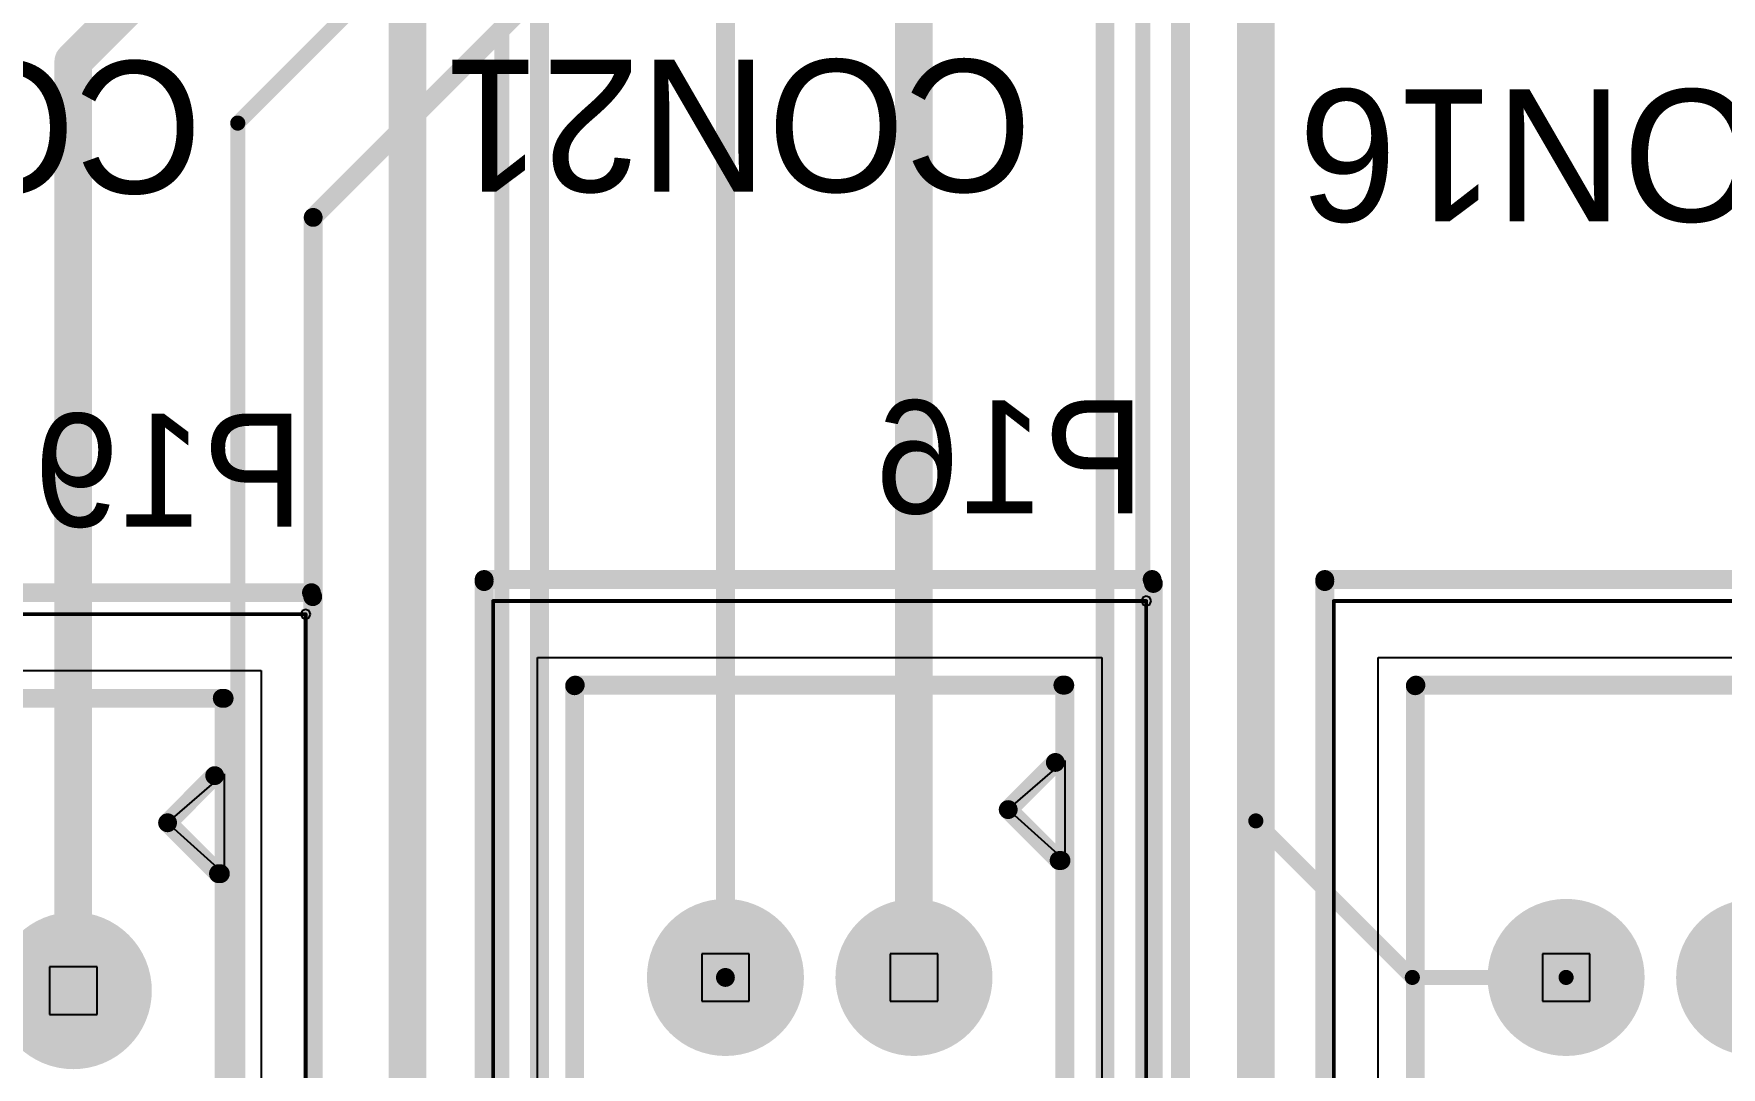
# Model space of a CAD drawing. Extents: x 11.67 to 17.2, y 3.98 to 12.28.
# Drawn here: x 13.348 to 14.243, y 5.38 to 5.928 of the extents above; entities that cross this region are included whole.
import ezdxf

# ---------------------------------------------------------------- set-up
doc = ezdxf.new("R2010")
doc.units = 0
doc.layers.get('0').update_dxf_attribs({"linetype": 'CONTINUOUS'})
for name, color, linetype in [('BOTTOMLAYER', 5, 'CONTINUOUS'), ('BOTTOMOVERLAY', 54, 'CONTINUOUS'), ('BOTTOMSOLDER', 6, 'CONTINUOUS'), ('INTERNALPLANE1', 76, 'CONTINUOUS'), ('MECHANICAL15', 56, 'CONTINUOUS'), ('MECHANICAL2', 216, 'CONTINUOUS'), ('MECHANICAL6', 56, 'CONTINUOUS'), ('MECHANICAL8', 56, 'CONTINUOUS'), ('MECHANICAL9', 56, 'CONTINUOUS'), ('MIDLAYER1', 16, 'CONTINUOUS'), ('MULTILAYER', 9, 'CONTINUOUS'), ('TOPLAYER', 1, 'CONTINUOUS'), ('TOPSOLDER', 216, 'CONTINUOUS')]:
    doc.layers.add(name, color=color, linetype=linetype)

# ---------------------------------------------------------------- blocks, each defined once
blk = doc.blocks.new('IDC_TH_16P_P2_54_C3406_B_4')
at = {"layer": 'BOTTOMLAYER', "const_width": 0.03}
blk.add_lwpolyline([(-0.365, 0.05, 1), (-0.335, 0.05, 1)], format="xyb", close=True, dxfattribs=at)
at = {"layer": 'BOTTOMOVERLAY', "const_width": 0.01}
for points in [[(-0.561, -0.178), (-0.561, 0.17633)], [(0.56299, 0.177), (-0.5589, 0.177)], [(-0.103, 0.13), (-0.505, 0.13)], [(-0.505, -0.12966), (-0.505, 0.129)], [(-0.439, 0.1), (-0.464, 0.125)], [(-0.439, 0.1), (-0.412, 0.127)], [(-0.412, 0.127), (-0.412, 0.128)]]:
    blk.add_lwpolyline(points, dxfattribs=at)
at = {"layer": 'BOTTOMOVERLAY', "const_width": 0.005}
for points in [[(-0.5635, 0.17633, 1), (-0.5585, 0.17633, 1)], [(-0.5614, 0.177, 1), (-0.5564, 0.177, 1)], [(-0.5075, 0.13, 1), (-0.5025, 0.13, 1)], [(-0.5075, 0.129, 1), (-0.5025, 0.129, 1)], [(-0.4665, 0.125, 1), (-0.4615, 0.125, 1)], [(-0.4145, 0.128, 1), (-0.4095, 0.128, 1)], [(-0.4145, 0.127, 1), (-0.4095, 0.127, 1)], [(-0.4145, 0.127, 1), (-0.4095, 0.127, 1)], [(-0.4415, 0.1, 1), (-0.4365, 0.1, 1)], [(-0.4415, 0.1, 1), (-0.4365, 0.1, 1)]]:
    blk.add_lwpolyline(points, format="xyb", close=True, dxfattribs=at)
at = {"layer": 'BOTTOMSOLDER', "const_width": 0.034}
blk.add_lwpolyline([(-0.367, 0.05, 1), (-0.333, 0.05, 1)], format="xyb", close=True, dxfattribs=at)
at = {"layer": 'INTERNALPLANE1', "const_width": 0.04165}
blk.add_lwpolyline([(-0.37083, 0.05, 1), (-0.32917, 0.05, 1)], format="xyb", close=True, dxfattribs=at)
at = {"layer": 'MECHANICAL2'}
for p, q in [((-0.07874, 0.17323), (-0.54961, 0.17323)), ((-0.54961, 0.17323), (-0.54961, -0.17323)), ((-0.51968, -0.14961), (-0.51968, 0.14961)), ((-0.51968, 0.14961), (-0.07874, 0.14961)), ((-0.439, 0.1), (-0.465, 0.13)), ((-0.465, 0.13), (-0.412, 0.13)), ((-0.412, 0.13), (-0.439, 0.1))]:
    blk.add_line(p, q, dxfattribs=at)
at = {"layer": 'MECHANICAL6', "const_width": 0.002}
for points in [[(0.54961, 0.17323), (-0.54961, 0.17323)], [(-0.54961, -0.17323), (-0.54961, 0.17323)]]:
    blk.add_lwpolyline(points, dxfattribs=at)
at = {"layer": 'MECHANICAL6', "const_width": 0.001}
blk.add_lwpolyline([(-0.55011, 0.17323, 1), (-0.54911, 0.17323, 1)], format="xyb", close=True, dxfattribs=at)
blk.add_lwpolyline([(-0.55011, 0.17323, 1), (-0.54911, 0.17323, 1)], format="xyb", close=True, dxfattribs=at)
at = {"layer": 'MECHANICAL8'}
for p, q in [((-0.55142, 0.17504), (-0.55217, 0.17323)), ((-0.55217, 0.17323), (-0.55217, 0.17323)), ((-0.55217, 0.17323), (-0.55142, 0.17142)), ((-0.54961, 0.17579), (-0.55142, 0.17504)), ((-0.55142, 0.17142), (-0.54961, 0.17067)), ((-0.5478, 0.17504), (-0.54961, 0.17579)), ((-0.54961, 0.17067), (-0.5478, 0.17142)), ((-0.54705, 0.17323), (-0.5478, 0.17504)), ((-0.5478, 0.17142), (-0.54705, 0.17323)), ((-0.54705, 0.17323), (-0.54705, 0.17323))]:
    blk.add_line(p, q, dxfattribs=at)
at = {"layer": 'MECHANICAL9'}
for p, q in [((-0.3626, 0.0626), (-0.3626, 0.0374)), ((-0.3374, 0.0626), (-0.3626, 0.0626)), ((-0.3374, 0.0374), (-0.3374, 0.0626)), ((-0.3626, 0.0374), (-0.3374, 0.0374))]:
    blk.add_line(p, q, dxfattribs=at)
at = {"layer": 'MIDLAYER1', "const_width": 0.03}
blk.add_lwpolyline([(-0.365, 0.05, 1), (-0.335, 0.05, 1)], format="xyb", close=True, dxfattribs=at)
at = {"layer": 'MULTILAYER', "const_width": 0.03}
blk.add_lwpolyline([(-0.365, 0.05, 1), (-0.335, 0.05, 1)], format="xyb", close=True, dxfattribs=at)
at = {"layer": 'TOPLAYER', "const_width": 0.03}
blk.add_lwpolyline([(-0.365, 0.05, 1), (-0.335, 0.05, 1)], format="xyb", close=True, dxfattribs=at)
at = {"layer": 'TOPSOLDER', "const_width": 0.034}
blk.add_lwpolyline([(-0.367, 0.05, 1), (-0.333, 0.05, 1)], format="xyb", close=True, dxfattribs=at)
blk = doc.blocks.new('IDC_TH_16P_P2_54_C3406_B10')
at = {"layer": 'BOTTOMLAYER', "const_width": 0.03}
for points in [[(-0.365, 0.05, 1), (-0.335, 0.05, 1)], [(-0.365, -0.05, 1), (-0.335, -0.05, 1)]]:
    blk.add_lwpolyline(points, format="xyb", close=True, dxfattribs=at)
at = {"layer": 'BOTTOMOVERLAY', "const_width": 0.01}
for points in [[(-0.561, -0.178), (-0.561, 0.17633)], [(-0.505, -0.12966), (-0.505, 0.129)], [(0.50709, -0.13), (-0.50466, -0.13)], [(0.5622, -0.178), (-0.5599, -0.178)]]:
    blk.add_lwpolyline(points, dxfattribs=at)
at = {"layer": 'BOTTOMOVERLAY', "const_width": 0.005}
for points in [[(-0.5075, -0.12966, 1), (-0.5025, -0.12966, 1)], [(-0.50716, -0.13, 1), (-0.50216, -0.13, 1)], [(-0.5635, -0.178, 1), (-0.5585, -0.178, 1)], [(-0.5624, -0.178, 1), (-0.5574, -0.178, 1)]]:
    blk.add_lwpolyline(points, format="xyb", close=True, dxfattribs=at)
at = {"layer": 'BOTTOMSOLDER', "const_width": 0.034}
for points in [[(-0.367, 0.05, 1), (-0.333, 0.05, 1)], [(-0.367, -0.05, 1), (-0.333, -0.05, 1)]]:
    blk.add_lwpolyline(points, format="xyb", close=True, dxfattribs=at)
at = {"layer": 'INTERNALPLANE1', "const_width": 0.04165}
for points in [[(-0.37083, 0.05, 1), (-0.32917, 0.05, 1)], [(-0.37083, -0.05, 1), (-0.32917, -0.05, 1)]]:
    blk.add_lwpolyline(points, format="xyb", close=True, dxfattribs=at)
at = {"layer": 'MECHANICAL2'}
for p, q in [((-0.54961, 0.17323), (-0.54961, -0.17323)), ((-0.51968, -0.14961), (-0.51968, 0.14961)), ((0.51968, -0.14961), (-0.51968, -0.14961)), ((-0.54961, -0.17323), (0.54961, -0.17323))]:
    blk.add_line(p, q, dxfattribs=at)
at = {"layer": 'MECHANICAL6', "const_width": 0.002}
for points in [[(-0.54961, -0.17323), (-0.54961, 0.17323)], [(0.54961, -0.17323), (-0.54961, -0.17323)]]:
    blk.add_lwpolyline(points, dxfattribs=at)
at = {"layer": 'MECHANICAL6', "const_width": 0.001}
blk.add_lwpolyline([(-0.55011, -0.17323, 1), (-0.54911, -0.17323, 1)], format="xyb", close=True, dxfattribs=at)
blk.add_lwpolyline([(-0.55011, -0.17323, 1), (-0.54911, -0.17323, 1)], format="xyb", close=True, dxfattribs=at)
at = {"layer": 'MECHANICAL9'}
for p, q in [((-0.3626, -0.0374), (-0.3626, -0.0626)), ((-0.3374, -0.0374), (-0.3626, -0.0374)), ((-0.3374, -0.0626), (-0.3374, -0.0374)), ((-0.3626, -0.0626), (-0.3374, -0.0626))]:
    blk.add_line(p, q, dxfattribs=at)
at = {"layer": 'MIDLAYER1', "const_width": 0.03}
for points in [[(-0.365, 0.05, 1), (-0.335, 0.05, 1)], [(-0.365, -0.05, 1), (-0.335, -0.05, 1)]]:
    blk.add_lwpolyline(points, format="xyb", close=True, dxfattribs=at)
at = {"layer": 'MULTILAYER', "const_width": 0.03}
for points in [[(-0.365, 0.05, 1), (-0.335, 0.05, 1)], [(-0.365, -0.05, 1), (-0.335, -0.05, 1)]]:
    blk.add_lwpolyline(points, format="xyb", close=True, dxfattribs=at)
at = {"layer": 'TOPLAYER', "const_width": 0.03}
for points in [[(-0.365, 0.05, 1), (-0.335, 0.05, 1)], [(-0.365, -0.05, 1), (-0.335, -0.05, 1)]]:
    blk.add_lwpolyline(points, format="xyb", close=True, dxfattribs=at)
at = {"layer": 'TOPSOLDER', "const_width": 0.034}
for points in [[(-0.367, 0.05, 1), (-0.333, 0.05, 1)], [(-0.367, -0.05, 1), (-0.333, -0.05, 1)]]:
    blk.add_lwpolyline(points, format="xyb", close=True, dxfattribs=at)
blk = doc.blocks.new('IDC_TH_16P_P2_54_C3406_B13')
at = {"layer": 'BOTTOMLAYER', "const_width": 0.03}
for points in [[(-0.365, 0.05, 1), (-0.335, 0.05, 1)], [(-0.365, -0.05, 1), (-0.335, -0.05, 1)]]:
    blk.add_lwpolyline(points, format="xyb", close=True, dxfattribs=at)
at = {"layer": 'BOTTOMOVERLAY', "const_width": 0.01}
for points in [[(-0.561, -0.178), (-0.561, 0.17633)], [(0.56299, 0.177), (-0.5589, 0.177)], [(-0.103, 0.13), (-0.505, 0.13)], [(-0.505, -0.12966), (-0.505, 0.129)], [(-0.439, 0.1), (-0.464, 0.125)], [(-0.439, 0.1), (-0.412, 0.127)], [(-0.412, 0.127), (-0.412, 0.128)], [(0.50709, -0.13), (-0.50466, -0.13)], [(0.5622, -0.178), (-0.5599, -0.178)]]:
    blk.add_lwpolyline(points, dxfattribs=at)
at = {"layer": 'BOTTOMOVERLAY', "const_width": 0.005}
for points in [[(-0.5635, 0.17633, 1), (-0.5585, 0.17633, 1)], [(-0.5614, 0.177, 1), (-0.5564, 0.177, 1)], [(-0.5075, 0.13, 1), (-0.5025, 0.13, 1)], [(-0.5075, 0.129, 1), (-0.5025, 0.129, 1)], [(-0.4665, 0.125, 1), (-0.4615, 0.125, 1)], [(-0.4145, 0.128, 1), (-0.4095, 0.128, 1)], [(-0.4145, 0.127, 1), (-0.4095, 0.127, 1)], [(-0.4145, 0.127, 1), (-0.4095, 0.127, 1)], [(-0.4415, 0.1, 1), (-0.4365, 0.1, 1)], [(-0.4415, 0.1, 1), (-0.4365, 0.1, 1)], [(-0.5075, -0.12966, 1), (-0.5025, -0.12966, 1)], [(-0.50716, -0.13, 1), (-0.50216, -0.13, 1)], [(-0.5635, -0.178, 1), (-0.5585, -0.178, 1)], [(-0.5624, -0.178, 1), (-0.5574, -0.178, 1)]]:
    blk.add_lwpolyline(points, format="xyb", close=True, dxfattribs=at)
at = {"layer": 'BOTTOMSOLDER', "const_width": 0.034}
for points in [[(-0.367, 0.05, 1), (-0.333, 0.05, 1)], [(-0.367, -0.05, 1), (-0.333, -0.05, 1)]]:
    blk.add_lwpolyline(points, format="xyb", close=True, dxfattribs=at)
at = {"layer": 'INTERNALPLANE1', "const_width": 0.04165}
for points in [[(-0.37083, 0.05, 1), (-0.32917, 0.05, 1)], [(-0.37083, -0.05, 1), (-0.32917, -0.05, 1)]]:
    blk.add_lwpolyline(points, format="xyb", close=True, dxfattribs=at)
at = {"layer": 'MECHANICAL2'}
for p, q in [((-0.07874, 0.17323), (-0.54961, 0.17323)), ((-0.54961, 0.17323), (-0.54961, -0.17323)), ((-0.51968, -0.14961), (-0.51968, 0.14961)), ((-0.51968, 0.14961), (-0.07874, 0.14961)), ((-0.439, 0.1), (-0.465, 0.13)), ((-0.465, 0.13), (-0.412, 0.13)), ((-0.412, 0.13), (-0.439, 0.1)), ((0.51968, -0.14961), (-0.51968, -0.14961)), ((-0.54961, -0.17323), (0.54961, -0.17323))]:
    blk.add_line(p, q, dxfattribs=at)
at = {"layer": 'MECHANICAL6', "const_width": 0.002}
for points in [[(0.54961, 0.17323), (-0.54961, 0.17323)], [(-0.54961, -0.17323), (-0.54961, 0.17323)], [(0.54961, -0.17323), (-0.54961, -0.17323)]]:
    blk.add_lwpolyline(points, dxfattribs=at)
at = {"layer": 'MECHANICAL6', "const_width": 0.001}
for points in [[(-0.55011, 0.17323, 1), (-0.54911, 0.17323, 1)], [(-0.55011, 0.17323, 1), (-0.54911, 0.17323, 1)], [(-0.55011, -0.17323, 1), (-0.54911, -0.17323, 1)], [(-0.55011, -0.17323, 1), (-0.54911, -0.17323, 1)]]:
    blk.add_lwpolyline(points, format="xyb", close=True, dxfattribs=at)
at = {"layer": 'MECHANICAL8'}
for p, q in [((-0.55142, 0.17504), (-0.55217, 0.17323)), ((-0.55217, 0.17323), (-0.55217, 0.17323)), ((-0.55217, 0.17323), (-0.55142, 0.17142)), ((-0.54961, 0.17579), (-0.55142, 0.17504)), ((-0.55142, 0.17142), (-0.54961, 0.17067)), ((-0.5478, 0.17504), (-0.54961, 0.17579)), ((-0.54961, 0.17067), (-0.5478, 0.17142)), ((-0.54705, 0.17323), (-0.5478, 0.17504)), ((-0.5478, 0.17142), (-0.54705, 0.17323)), ((-0.54705, 0.17323), (-0.54705, 0.17323))]:
    blk.add_line(p, q, dxfattribs=at)
at = {"layer": 'MECHANICAL9'}
for p, q in [((-0.3626, 0.0626), (-0.3626, 0.0374)), ((-0.3374, 0.0626), (-0.3626, 0.0626)), ((-0.3374, 0.0374), (-0.3374, 0.0626)), ((-0.3626, 0.0374), (-0.3374, 0.0374)), ((-0.3626, -0.0374), (-0.3626, -0.0626)), ((-0.3374, -0.0374), (-0.3626, -0.0374)), ((-0.3374, -0.0626), (-0.3374, -0.0374)), ((-0.3626, -0.0626), (-0.3374, -0.0626))]:
    blk.add_line(p, q, dxfattribs=at)
at = {"layer": 'MIDLAYER1', "const_width": 0.03}
for points in [[(-0.365, 0.05, 1), (-0.335, 0.05, 1)], [(-0.365, -0.05, 1), (-0.335, -0.05, 1)]]:
    blk.add_lwpolyline(points, format="xyb", close=True, dxfattribs=at)
at = {"layer": 'MULTILAYER', "const_width": 0.03}
for points in [[(-0.365, 0.05, 1), (-0.335, 0.05, 1)], [(-0.365, -0.05, 1), (-0.335, -0.05, 1)]]:
    blk.add_lwpolyline(points, format="xyb", close=True, dxfattribs=at)
at = {"layer": 'TOPLAYER', "const_width": 0.03}
for points in [[(-0.365, 0.05, 1), (-0.335, 0.05, 1)], [(-0.365, -0.05, 1), (-0.335, -0.05, 1)]]:
    blk.add_lwpolyline(points, format="xyb", close=True, dxfattribs=at)
at = {"layer": 'TOPSOLDER', "const_width": 0.034}
for points in [[(-0.367, 0.05, 1), (-0.333, 0.05, 1)], [(-0.367, -0.05, 1), (-0.333, -0.05, 1)]]:
    blk.add_lwpolyline(points, format="xyb", close=True, dxfattribs=at)

msp = doc.modelspace()

# ---------------------------------------------------------------- linework, layer by layer
at = {"layer": 'BOTTOMLAYER'}
for points, const_width in [([(13.81462, 5.42799), (13.81462, 6.52966)], 0.02), ([(13.71462, 5.42799), (13.71462, 6.49966)], 0.01), ([(13.59596, 5.261), (13.59596, 6.44596)], 0.008), ([(13.91596, 5.12933), (13.91596, 6.441)], 0.01), ([(13.95596, 5.041), (13.95596, 6.441)], 0.01), ([(13.61596, 5.311), (13.61596, 6.431)], 0.01)]:
    msp.add_lwpolyline(points, dxfattribs=dict(at, const_width=const_width))
for points, const_width in [([(13.80962, 5.42799, 1), (13.81962, 5.42799, 1)], 0.01), ([(13.71212, 5.42799, 1), (13.71712, 5.42799, 1)], 0.005)]:
    msp.add_lwpolyline(points, format="xyb", close=True, dxfattribs=dict(at, const_width=const_width))
at = {"layer": 'INTERNALPLANE1', "const_width": 0.02}
for points in [[(13.54596, 4.01202), (13.54596, 6.311)], [(13.99596, 4.01202), (13.99596, 6.271)]]:
    msp.add_lwpolyline(points, dxfattribs=at)
at = {"layer": 'MIDLAYER1'}
for points, const_width in [([(13.36872, 5.91376), (13.89596, 6.441)], 0.02), ([(13.45596, 5.881), (13.91996, 6.345)], 0.008), ([(13.49596, 5.831), (13.95596, 6.291)], 0.01), ([(13.93596, 5.291), (13.93596, 6.051)], 0.008), ([(13.95596, 5.29646), (13.95596, 6.04554)], 0.008), ([(13.99596, 5.511), (13.99596, 6.041)], 0.008), ([(13.36872, 5.421), (13.36872, 5.91376)], 0.02), ([(13.45596, 5.10824), (13.45596, 5.881)], 0.008), ([(13.49596, 5.041), (13.49596, 5.831)], 0.01), ([(13.99596, 5.511), (14.07897, 5.42799)], 0.008), ([(14.07897, 5.42799), (14.16053, 5.42799)], 0.008)]:
    msp.add_lwpolyline(points, dxfattribs=dict(at, const_width=const_width))
for points, const_width in [([(13.36372, 5.91376, 1), (13.37372, 5.91376, 1)], 0.01), ([(13.36372, 5.91376, 1), (13.37372, 5.91376, 1)], 0.01), ([(13.45396, 5.881, 1), (13.45796, 5.881, 1)], 0.004), ([(13.45396, 5.881, 1), (13.45796, 5.881, 1)], 0.004), ([(13.49346, 5.831, 1), (13.49846, 5.831, 1)], 0.005), ([(13.49346, 5.831, 1), (13.49846, 5.831, 1)], 0.005), ([(13.99396, 5.511, 1), (13.99796, 5.511, 1)], 0.004), ([(13.99396, 5.511, 1), (13.99796, 5.511, 1)], 0.004), ([(13.36372, 5.421, 1), (13.37372, 5.421, 1)], 0.01), ([(14.07697, 5.42799, 1), (14.08097, 5.42799, 1)], 0.004), ([(14.07697, 5.42799, 1), (14.08097, 5.42799, 1)], 0.004), ([(14.15853, 5.42799, 1), (14.16253, 5.42799, 1)], 0.004)]:
    msp.add_lwpolyline(points, format="xyb", close=True, dxfattribs=dict(at, const_width=const_width))

# ---------------------------------------------------------------- block references
at = {"rotation": 270}
for name, p in [('IDC_TH_16P_P2_54_C3406_B13', (13.76462, 5.07799)), ('IDC_TH_16P_P2_54_C3406_B10', (14.21053, 5.07799)), ('IDC_TH_16P_P2_54_C3406_B_4', (13.31872, 5.071))]:
    msp.add_blockref(name, p, dxfattribs=at)

# ---------------------------------------------------------------- texts
at = {"layer": 'BOTTOMOVERLAY', "text_generation_flag": 2}
for s, p in [('P16', (13.937, 5.674)), ('P19', (13.491, 5.667))]:
    msp.add_text(s, height=0.06, rotation=360, dxfattribs=at).set_placement(p)
at = {"layer": 'MECHANICAL15'}
for s, p in [('CON15', (13.43723, 5.91388)), ('CON21', (13.87732, 5.91463)), ('CON16', (14.33098, 5.89888))]:
    msp.add_text(s, height=0.07, rotation=180, dxfattribs=at).set_placement(p)

doc.saveas('drawing.dxf')
